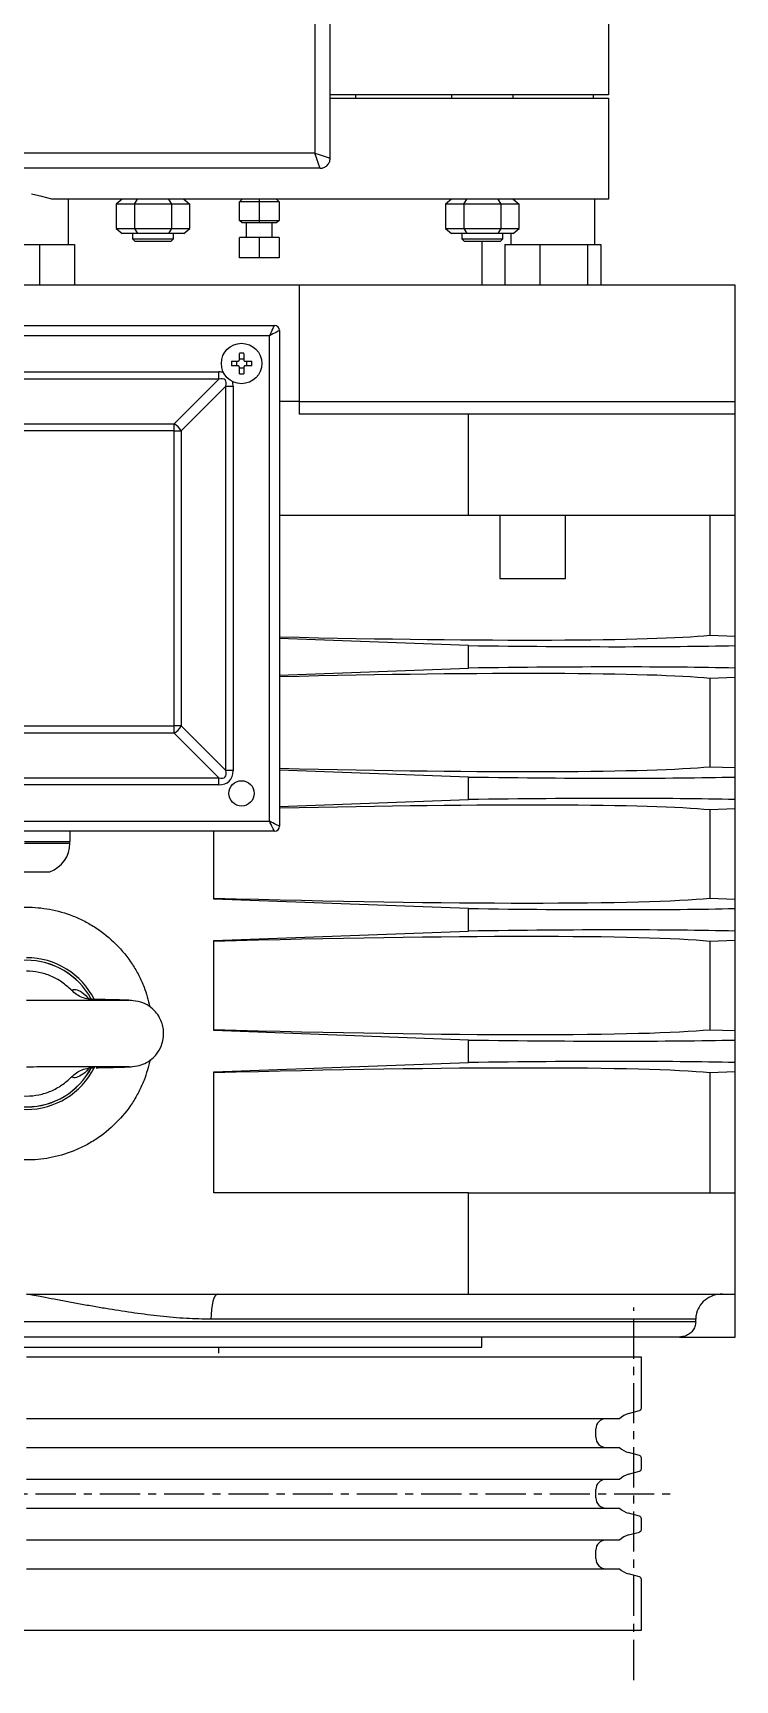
# Model space of a CAD drawing. Header units: millimetres. Extents: x 36 to 5601, y -1400 to 1707.
# Drawn here: x 646 to 784.7, y 1055.5 to 1381.2 of the extents above; entities that cross this region are included whole.
import ezdxf

# ---------------------------------------------------------------- set-up
doc = ezdxf.new("R2010")
doc.units = ezdxf.units.MM
doc.header["$LTSCALE"] = 2
doc.linetypes.add('CENTER8', pattern=[6.35, 3.96875, -0.79375, 0.79375, -0.79375])
doc.layers.add('3中心线层', color=1, linetype='CENTER8')

# ---------------------------------------------------------------- blocks, each defined once
blk = doc.blocks.new('2')
for p, q in [((4332.48, 874.62), (4309.48, 874.62)), ((4309.48, 874.62), (4309.48, 788.47)), ((4332.48, 788.47), (4332.48, 874.62)), ((4334.98, 874.62), (4332.48, 874.62)), ((4354.98, 874.62), (4334.98, 874.62)), ((4334.98, 874.62), (4334.98, 821.94)), ((4354.98, 821.94), (4354.98, 874.62)), ((4378.89, 874.62), (4354.98, 874.62)), ((4378.71, 869.64), (4378.89, 874.62)), ((4380.76, 874.62), (4378.89, 874.62)), ((4385.2, 874.62), (4380.76, 874.62)), ((4387.07, 874.62), (4385.2, 874.62)), ((4387.07, 874.62), (4387.25, 869.64)), ((4404.89, 874.62), (4387.07, 874.62)), ((4404.71, 869.64), (4404.89, 874.62)), ((4406.76, 874.62), (4404.89, 874.62)), ((4411.2, 874.62), (4406.76, 874.62)), ((4413.07, 874.62), (4411.2, 874.62)), ((4413.07, 874.62), (4413.25, 869.64)), ((4430.89, 874.62), (4413.07, 874.62)), ((4430.71, 869.64), (4430.89, 874.62)), ((4432.76, 874.62), (4430.89, 874.62)), ((4437.2, 874.62), (4432.76, 874.62)), ((4439.07, 874.62), (4437.2, 874.62)), ((4439.07, 874.62), (4439.25, 869.64)), ((4456.89, 874.62), (4439.07, 874.62)), ((4456.71, 869.64), (4456.89, 874.62)), ((4458.76, 874.62), (4456.89, 874.62)), ((4463.2, 874.62), (4458.76, 874.62)), ((4465.07, 874.62), (4463.2, 874.62)), ((4465.07, 874.62), (4465.25, 869.64)), ((4488.98, 874.62), (4465.07, 874.62)), ((4508.98, 874.62), (4488.98, 874.62)), ((4488.98, 821.94), (4488.98, 874.62)), ((4508.98, 821.94), (4508.98, 874.62)), ((4517.48, 874.62), (4508.98, 874.62)), ((4517.48, 863.67), (4517.48, 874.62)), ((4354.98, 869.64), (4378.71, 869.64)), ((4387.25, 869.64), (4404.71, 869.64)), ((4413.25, 869.64), (4430.71, 869.64)), ((4439.25, 869.64), (4456.71, 869.64)), ((4465.25, 869.64), (4488.98, 869.64)), ((4513.98, 866.85), (4513.98, 771.07)), ((4514.48, 866.85), (4513.98, 866.85)), ((4514.48, 866.85), (4514.48, 602.39)), ((4226.88, 849.62), (4271.88, 849.62)), ((4271.88, 849.62), (4271.88, 794.62)), ((4272.48, 849.62), (4292.48, 849.62)), ((4272.48, 794.62), (4272.48, 849.62)), ((4292.48, 849.62), (4292.48, 739.62)), ((4292.48, 846.87), (4301.48, 846.87)), ((4301.48, 848.1), (4309.48, 848.1)), ((4301.48, 845.56), (4301.48, 848.1)), ((4271.88, 846.62), (4272.48, 846.62)), ((4309.48, 845.56), (4301.48, 845.56)), ((4301.48, 836.08), (4301.48, 845.56)), ((4367.48, 841.12), (4354.98, 841.12)), ((4367.48, 828.17), (4367.48, 841.12)), ((4301.48, 836.08), (4309.48, 836.08)), ((4301.48, 829.14), (4301.48, 836.08)), ((4271.88, 830.69), (4272.48, 830.69)), ((4292.48, 830.81), (4293.48, 831.96)), ((4293.48, 831.96), (4293.48, 828.32)), ((4298.28, 831.96), (4293.48, 831.96)), ((4299.28, 830.81), (4298.28, 831.96)), ((4298.28, 828.32), (4298.28, 831.96)), ((4299.28, 830.81), (4299.28, 827.75)), ((4292.48, 827.75), (4293.48, 828.32)), ((4293.48, 828.32), (4298.28, 828.32)), ((4293.48, 828.32), (4293.48, 821.05)), ((4298.28, 828.32), (4299.28, 827.75)), ((4298.28, 821.05), (4298.28, 828.32)), ((4301.48, 830.37), (4299.28, 830.37)), ((4299.28, 828.69), (4300.38, 828.69)), ((4299.28, 827.75), (4299.28, 821.63)), ((4300.38, 828.69), (4300.38, 820.69)), ((4300.88, 828.19), (4300.38, 828.69)), ((4300.88, 828.19), (4300.88, 821.19)), ((4301.48, 829.14), (4309.48, 829.14)), ((4354.98, 828.17), (4367.48, 828.17)), ((4300.88, 824.62), (4309.48, 824.62)), ((4519.48, 824.62), (4517.48, 824.62)), ((4519.48, 644.62), (4519.48, 824.62)), ((4293.48, 821.05), (4292.48, 821.63)), ((4293.48, 821.05), (4298.28, 821.05)), ((4293.48, 821.05), (4293.48, 817.41)), ((4298.28, 821.05), (4299.28, 821.63)), ((4298.28, 817.41), (4298.28, 821.05)), ((4299.28, 821.63), (4299.28, 818.57)), ((4300.38, 820.69), (4300.88, 821.19)), ((4334.98, 821.94), (4334.98, 788.47)), ((4354.98, 821.94), (4334.98, 821.94)), ((4354.98, 784.62), (4354.98, 821.94)), ((4380.76, 821.94), (4379.37, 784.62)), ((4385.2, 821.94), (4380.76, 821.94)), ((4386.59, 784.62), (4385.2, 821.94)), ((4406.76, 821.94), (4405.37, 784.62)), ((4411.2, 821.94), (4406.76, 821.94)), ((4412.59, 784.62), (4411.2, 821.94)), ((4432.76, 821.94), (4430.89, 771.62)), ((4437.2, 821.94), (4432.76, 821.94)), ((4439.07, 771.62), (4437.2, 821.94)), ((4458.76, 821.94), (4456.89, 771.62)), ((4463.2, 821.94), (4458.76, 821.94)), ((4465.07, 771.62), (4463.2, 821.94)), ((4488.98, 821.94), (4488.98, 771.62)), ((4508.98, 821.94), (4488.98, 821.94)), ((4508.98, 772.37), (4508.98, 821.94)), ((4272.48, 818.69), (4271.88, 818.69)), ((4292.48, 818.57), (4293.48, 817.41)), ((4298.28, 817.41), (4299.28, 818.57)), ((4300.38, 820.69), (4299.28, 820.69)), ((4293.48, 817.41), (4298.28, 817.41)), ((4271.88, 799.62), (4272.48, 799.62)), ((4284.38, 794.62), (4223.38, 794.62)), ((4224.38, 791.62), (4283.38, 791.62)), ((4283.38, 791.62), (4283.73, 792.66)), ((4284.52, 792), (4283.38, 791.62)), ((4283.38, 791.62), (4283.38, 677.62)), ((4283.73, 792.66), (4284.05, 793.63)), ((4285.49, 792.32), (4284.52, 792)), ((4286.38, 792.62), (4286.38, 676.62)), ((4309.48, 788.47), (4332.48, 788.47)), ((4309.48, 788.47), (4309.48, 680.77)), ((4332.48, 788.47), (4332.48, 784.62)), ((4332.48, 788.47), (4334.98, 788.47)), ((4292.48, 784.02), (4292.98, 784.52)), ((4292.98, 784.52), (4292.98, 780.62)), ((4292.98, 784.52), (4296.68, 784.52)), ((4296.68, 780.62), (4296.68, 784.52)), ((4296.68, 784.52), (4297.18, 784.02)), ((4297.18, 784.02), (4297.18, 780.62)), ((4297.18, 783.12), (4300.08, 783.12)), ((4300.08, 784.52), (4304.08, 784.52)), ((4300.08, 784.52), (4300.08, 780.62)), ((4304.08, 784.52), (4304.08, 780.62)), ((4317.48, 685.62), (4317.48, 783.62)), ((4318.48, 784.62), (4416.48, 784.62)), ((4319.48, 782.62), (4319.48, 686.62)), ((4415.48, 782.62), (4319.48, 782.62)), ((4415.48, 686.62), (4415.48, 782.62)), ((4417.48, 783.62), (4417.48, 685.62)), ((4292.48, 780.62), (4292.98, 780.62)), ((4292.98, 780.62), (4296.68, 780.62)), ((4292.98, 780.62), (4292.98, 776.72)), ((4296.68, 780.62), (4297.18, 780.62)), ((4296.68, 776.72), (4296.68, 780.62)), ((4297.18, 780.62), (4297.18, 777.22)), ((4300.08, 780.62), (4304.08, 780.62)), ((4300.08, 780.62), (4300.08, 776.72)), ((4304.08, 780.62), (4304.08, 776.72)), ((4324.54, 777.86), (4324.54, 779.13)), ((4325.42, 779.13), (4325.42, 777.86)), ((4292.48, 777.22), (4292.98, 776.72)), ((4296.68, 776.72), (4292.98, 776.72)), ((4297.18, 777.22), (4296.68, 776.72)), ((4300.08, 778.12), (4297.18, 778.12)), ((4304.08, 776.72), (4300.08, 776.72)), ((4322.97, 777.56), (4324.24, 777.56)), ((4324.24, 776.68), (4322.97, 776.68)), ((4324.03, 776.68), (4324.03, 777.56)), ((4324.54, 778.07), (4325.42, 778.07)), ((4324.54, 775.11), (4324.54, 776.38)), ((4325.42, 776.17), (4324.54, 776.17)), ((4325.42, 776.38), (4325.42, 775.11)), ((4325.72, 777.56), (4326.99, 777.56)), ((4326.99, 776.68), (4325.72, 776.68)), ((4325.93, 777.56), (4325.93, 776.68)), ((4329.48, 774.03), (4329.48, 775.45)), ((4329.48, 775.45), (4405.48, 775.45)), ((4405.48, 775.45), (4405.48, 774.03)), ((4328.07, 772.62), (4326.65, 772.62)), ((4326.65, 696.62), (4326.65, 772.62)), ((4336.89, 763.79), (4328.07, 772.62)), ((4328.07, 772.62), (4328.07, 696.62)), ((4329.48, 774.03), (4338.31, 765.21)), ((4405.48, 774.03), (4329.48, 774.03)), ((4396.65, 765.21), (4405.48, 774.03)), ((4406.89, 772.62), (4398.07, 763.79)), ((4406.89, 696.62), (4406.89, 772.62)), ((4408.31, 772.62), (4406.89, 772.62)), ((4408.31, 772.62), (4408.31, 696.62)), ((4508.98, 734.62), (4508.98, 772.37)), ((4520.68, 772.62), (4519.48, 772.62)), ((4430.89, 771.62), (4417.48, 771.62)), ((4456.89, 771.62), (4439.07, 771.62)), ((4488.98, 771.62), (4465.07, 771.62)), ((4292.48, 765.74), (4293.48, 766.9)), ((4293.48, 766.9), (4293.48, 763.26)), ((4298.28, 766.9), (4293.48, 766.9)), ((4299.28, 765.74), (4298.28, 766.9)), ((4298.28, 763.26), (4298.28, 766.9)), ((4299.28, 765.74), (4299.28, 762.68)), ((4292.48, 762.68), (4293.48, 763.26)), ((4293.48, 763.26), (4298.28, 763.26)), ((4293.48, 763.26), (4293.48, 755.98)), ((4298.28, 763.26), (4299.28, 762.68)), ((4298.28, 755.98), (4298.28, 763.26)), ((4299.28, 763.62), (4300.38, 763.62)), ((4299.28, 762.68), (4299.28, 756.56)), ((4300.88, 763.12), (4300.38, 763.62)), ((4300.38, 763.62), (4300.38, 755.62)), ((4300.88, 763.12), (4300.88, 756.12)), ((4336.89, 705.45), (4336.89, 763.79)), ((4338.31, 763.79), (4336.89, 763.79)), ((4338.31, 763.79), (4338.31, 765.21)), ((4338.31, 765.21), (4396.65, 765.21)), ((4338.31, 763.79), (4338.31, 705.45)), ((4396.65, 763.79), (4338.31, 763.79)), ((4396.65, 765.21), (4396.65, 763.79)), ((4396.65, 705.45), (4396.65, 763.79)), ((4398.07, 763.79), (4396.65, 763.79)), ((4398.07, 763.79), (4398.07, 705.45)), ((4293.48, 755.98), (4292.48, 756.56)), ((4293.48, 755.98), (4298.28, 755.98)), ((4293.48, 755.98), (4293.48, 752.35)), ((4298.28, 755.98), (4299.28, 756.56)), ((4298.28, 752.35), (4298.28, 755.98)), ((4299.28, 756.56), (4299.28, 753.5)), ((4300.38, 755.62), (4300.88, 756.12)), ((4292.48, 753.5), (4293.48, 752.35)), ((4298.28, 752.35), (4299.28, 753.5)), ((4300.38, 755.62), (4299.28, 755.62)), ((4293.48, 752.35), (4298.28, 752.35)), ((4450.73, 748.04), (4450.74, 748.06)), ((4450.74, 748.1), (4450.97, 746.69)), ((4450.74, 748.06), (4450.74, 748.1)), ((4464.22, 748.1), (4463.99, 746.68)), ((4464.22, 748.1), (4464.22, 748.07)), ((4292.48, 742.87), (4301.48, 742.87)), ((4301.48, 744.1), (4309.48, 744.1)), ((4301.48, 737.16), (4301.48, 744.1)), ((4309.48, 744.1), (4309.48, 725.14)), ((4417.48, 743.21), (4419.48, 743.21)), ((4419.82, 743.21), (4419.48, 743.21)), ((4419.48, 738.71), (4419.48, 743.21)), ((4419.82, 734.21), (4419.82, 743.21)), ((4301.48, 737.16), (4309.48, 737.16)), ((4301.48, 727.68), (4301.48, 737.16)), ((4419.48, 734.21), (4419.48, 738.71)), ((4425.48, 729.21), (4425.48, 739.21))]:
    blk.add_line(p, q)
at = {"flags": 128}
for points in [[(4319.48, 782.62), (4319.09, 782.82), (4318.71, 783), (4318.37, 783.18), (4318.07, 783.33), (4317.82, 783.45), (4317.63, 783.54), (4317.52, 783.6), (4317.48, 783.62)], [(4318.48, 784.62), (4318.49, 784.59), (4318.54, 784.5), (4318.61, 784.35), (4318.71, 784.15), (4318.84, 783.91), (4318.98, 783.62), (4319.14, 783.3), (4319.31, 782.97), (4319.48, 782.62)], [(4416.48, 784.62), (4416.46, 784.59), (4416.42, 784.5), (4416.35, 784.35), (4416.25, 784.15), (4416.12, 783.91), (4415.98, 783.62), (4415.82, 783.3), (4415.65, 782.97), (4415.48, 782.62)], [(4417.48, 783.62), (4417.45, 783.61), (4417.36, 783.56), (4417.21, 783.49), (4417.01, 783.39), (4416.76, 783.26), (4416.48, 783.12), (4416.16, 782.96), (4415.83, 782.79), (4415.48, 782.62)], [(4508.98, 772.37), (4509.08, 772.12), (4509.36, 771.87), (4509.82, 771.65), (4510.44, 771.45), (4511.2, 771.29), (4512.07, 771.17), (4513, 771.09), (4513.98, 771.07)], [(4292.48, 739.62), (4291.98, 737.62), (4291.48, 735.62)]]:
    blk.add_lwpolyline(points, dxfattribs=at)
for centre, radius in [((4324.98, 777.12), 4), ((4409.98, 777.12), 2.5)]:
    blk.add_circle(centre, radius)
for centre, radius, start, end in [((4318.48, 783.62), 1, 90, 180), ((4416.48, 783.62), 1, 0, 90), ((4324.98, 766.43), 12.71, 88.0153, 91.9847), ((4335.68, 777.12), 12.72, 178.0175, 181.9825), ((4314.31, 777.12), 12.69, 358.0128, 1.9872), ((4324.98, 787.81), 12.71, 268.0153, 271.9847), ((4339.81, 762.29), 3.28, 117.2738, 152.7258), ((4395.15, 762.29), 3.28, 27.2737, 62.7262), ((4457.48, 734.62), 15, 116.5119, 180), ((4457.48, 734.62), 14.5, 118.4846, 241.841), ((4457.48, 734.62), 14.49, 118.5312, 241.8456), ((4457.48, 734.62), 15, 297.0397, 63.0897), ((4457.48, 734.62), 14.5, 298.4052, 61.893), ((4457.48, 734.62), 14.49, 298.4957, 61.855), ((4419.82, 737.21), 6, 19.4712, 90)]:
    blk.add_arc(centre, radius, start, end)
for centre, major_axis, ratio, start_param, end_param in [((4372.33, 734.62), (6.12, 165), 0.037007, 5.271443, 5.726878), ((4393.63, 734.62), (-6.12, 165), 0.037007, 0.556307, 1.011742), ((4398.33, 734.62), (6.12, 165), 0.037007, 5.271443, 5.726878), ((4419.63, 734.62), (-6.12, 165), 0.037007, 0.556307, 1.011742), ((4424.33, 734.62), (6.12, 165), 0.037007, 5.271443, 5.726878), ((4445.63, 734.62), (-6.12, 165), 0.037007, 0.556307, 1.011742), ((4450.33, 734.62), (6.12, 165), 0.037007, 5.271443, 5.726878), ((4471.63, 734.62), (-6.12, 165), 0.037007, 0.556307, 1.011742), ((4372.33, 734.62), (5.2, 140), 0.037007, 5.078969, 6.017095), ((4393.63, 734.62), (-5.2, 140), 0.037007, 0.26609, 1.204216), ((4398.33, 734.62), (5.2, 140), 0.037007, 5.078969, 6.017095), ((4419.63, 734.62), (-5.2, 140), 0.037007, 0.26609, 1.204216), ((4424.33, 734.62), (5.2, 140), 0.037007, 4.981225, 6.017095), ((4445.63, 734.62), (-5.2, 140), 0.037007, 0.26609, 1.30196), ((4450.33, 734.62), (5.2, 140), 0.037007, 4.981225, 6.017095), ((4471.63, 734.62), (-5.2, 140), 0.037007, 0.26609, 1.30196), ((4332.31, 769.79), (4.9, -4.9), 0.57735, 2.617994, 2.818847), ((4402.65, 769.79), (4.9, 4.9), 0.57735, 5.759587, 6.806784), ((4332.31, 769.79), (4.9, -4.9), 0.57735, 3.464338, 3.665191), ((4332.31, 769.79), (4.08, -4.08), 0.34641, 2.617994, 3.665191), ((4402.65, 769.79), (4.08, 4.08), 0.34641, 5.759587, 6.806784)]:
    blk.add_ellipse(centre, major_axis=major_axis, ratio=ratio, start_param=start_param, end_param=end_param)
for points, knots in [([(4508.98, 872.13), (4509.04, 871.51), (4509.16, 870.27), (4510.1, 868.63), (4511.47, 867.44), (4512.86, 866.91), (4513.7, 866.86), (4513.98, 866.85)], [0, 0, 0, 0, 0.230087, 0.460359, 0.684685, 0.896996, 1, 1, 1, 1]), ([(4514.48, 866.85), (4514.8, 866.82), (4515.45, 866.75), (4516.32, 866.25), (4516.99, 865.5), (4517.41, 864.6), (4517.46, 863.96), (4517.48, 863.67)], [0, 0, 0, 0, 0.199726, 0.399279, 0.603513, 0.818558, 1, 1, 1, 1]), ([(4517.48, 863.67), (4517.48, 862.47), (4517.48, 860.08), (4517.48, 855.57), (4517.48, 850.38), (4517.48, 844.39), (4517.48, 837.7), (4517.48, 830.3), (4517.48, 822.27), (4517.48, 813.66), (4517.48, 804.55), (4517.48, 795.05), (4517.48, 785.21), (4517.48, 775.19), (4517.48, 765.01), (4517.48, 754.85), (4517.48, 744.7), (4517.48, 734.62), (4517.48, 724.54), (4517.48, 714.39), (4517.48, 704.24), (4517.48, 694.05), (4517.48, 684.03), (4517.48, 674.19), (4517.48, 664.69), (4517.48, 655.59), (4517.48, 646.97), (4517.48, 638.95), (4517.48, 631.54), (4517.48, 624.85), (4517.48, 618.86), (4517.48, 613.67), (4517.48, 609.16), (4517.48, 606.77), (4517.48, 605.57)], [0, 0, 0, 0, 0.029954, 0.059908, 0.090945, 0.121984, 0.153788, 0.185594, 0.217796, 0.25, 0.282202, 0.314406, 0.34621, 0.378016, 0.409053, 0.440092, 0.470045, 0.5, 0.529953, 0.559908, 0.590945, 0.621984, 0.653788, 0.685594, 0.717796, 0.75, 0.782202, 0.814406, 0.84621, 0.878016, 0.909053, 0.940092, 0.970045, 1, 1, 1, 1]), ([(4284.05, 793.63), (4284.1, 793.78), (4284.19, 794.06), (4284.25, 794.25), (4284.29, 794.34)], [0, 0, 0, 0, 0.515302, 1, 1, 1, 1]), ([(4284.29, 794.34), (4284.31, 794.42), (4284.37, 794.58), (4284.38, 794.61), (4284.38, 794.62)], [0, 0, 0, 0, 0.505441, 1, 1, 1, 1]), ([(4286.38, 792.62), (4286.35, 792.88), (4286.29, 793.41), (4285.83, 794.07), (4285.17, 794.53), (4284.64, 794.59), (4284.38, 794.62)], [0, 0, 0, 0, 0.249999, 0.500001, 0.749995, 1, 1, 1, 1]), ([(4286.15, 792.54), (4286.07, 792.52), (4285.89, 792.46), (4285.63, 792.37), (4285.49, 792.32)], [0, 0, 0, 0, 0.484389, 1, 1, 1, 1]), ([(4286.38, 792.62), (4286.37, 792.62), (4286.35, 792.61), (4286.22, 792.57), (4286.15, 792.54)], [0, 0, 0, 0, 0.495791, 1, 1, 1, 1]), ([(4324.24, 777.56), (4324.27, 777.56), (4324.34, 777.57), (4324.43, 777.62), (4324.5, 777.7), (4324.53, 777.78), (4324.54, 777.84), (4324.54, 777.86)], [0, 0, 0, 0, 0.213606, 0.427281, 0.63945, 0.850956, 1, 1, 1, 1]), ([(4324.54, 776.38), (4324.54, 776.41), (4324.53, 776.48), (4324.48, 776.57), (4324.4, 776.64), (4324.32, 776.68), (4324.26, 776.68), (4324.24, 776.68)], [0, 0, 0, 0, 0.213617, 0.427302, 0.639463, 0.850973, 1, 1, 1, 1]), ([(4325.42, 777.86), (4325.42, 777.83), (4325.43, 777.76), (4325.48, 777.67), (4325.56, 777.6), (4325.64, 777.57), (4325.7, 777.56), (4325.72, 777.56)], [0, 0, 0, 0, 0.213611, 0.4272889, 0.6394435, 0.8509467, 1, 1, 1, 1]), ([(4325.72, 776.68), (4325.69, 776.68), (4325.62, 776.67), (4325.53, 776.62), (4325.46, 776.54), (4325.42, 776.46), (4325.42, 776.4), (4325.42, 776.38)], [0, 0, 0, 0, 0.213631, 0.427299, 0.639461, 0.850962, 1, 1, 1, 1]), ([(4513.98, 771.07), (4513.94, 769.46), (4513.87, 766.12), (4513.4, 761.1), (4512.76, 756), (4512.11, 751.77), (4511.52, 748.28), (4511.04, 745.56), (4510.54, 742.8), (4510.04, 740.18), (4509.53, 737.46), (4509.18, 735.64), (4508.98, 734.62)], [0, 0, 0, 0, 0.133606, 0.277595, 0.414379, 0.553579, 0.62478, 0.701423, 0.776734, 0.850849, 0.916289, 1, 1, 1, 1]), ([(4452.33, 710.21), (4450.96, 710.54), (4448.77, 711.08), (4445.96, 712.39), (4443.02, 714.1), (4439.68, 716.82), (4436.96, 720.16), (4435.24, 723.1), (4433.87, 726.11), (4432.77, 729.96), (4432.34, 734.62), (4432.77, 739.29), (4433.87, 743.14), (4435.24, 746.14), (4436.96, 749.08), (4439.68, 752.42), (4443.02, 755.14), (4445.96, 756.85), (4448.72, 758.14), (4450.86, 758.67), (4452.18, 758.99)], [0, 0, 0, 0, 0.06213, 0.099312, 0.136503, 0.212357, 0.28821, 0.325393, 0.362583, 0.433896, 0.501178, 0.568461, 0.639774, 0.676956, 0.714147, 0.79, 0.865854, 0.903036, 0.940227, 1, 1, 1, 1]), ([(4464.03, 755.16), (4463.99, 755.74), (4463.9, 756.85), (4463.13, 758.69), (4461.79, 760.28), (4460.05, 761.27), (4458.37, 761.73), (4456.46, 761.76), (4454.6, 761.16), (4453.07, 760.1), (4451.97, 758.85), (4451.12, 757.16), (4450.99, 755.85), (4450.92, 755.16)], [0, 0, 0, 0, 0.08548, 0.162159, 0.287487, 0.38178, 0.450869, 0.539409, 0.657757, 0.728847, 0.808767, 0.899313, 1, 1, 1, 1]), ([(4462.63, 759.03), (4464, 758.7), (4466.19, 758.16), (4469, 756.85), (4471.94, 755.14), (4475.28, 752.42), (4478, 749.08), (4479.72, 746.14), (4481.08, 743.14), (4482.19, 739.29), (4482.62, 734.62), (4482.19, 729.96), (4481.08, 726.11), (4479.72, 723.1), (4478, 720.16), (4475.28, 716.82), (4471.94, 714.1), (4469, 712.39), (4466.24, 711.1), (4464.1, 710.58), (4462.78, 710.25)], [0, 0, 0, 0, 0.062132, 0.099314, 0.136504, 0.212356, 0.288209, 0.325391, 0.362581, 0.433892, 0.501174, 0.568456, 0.639767, 0.676949, 0.714139, 0.789992, 0.865844, 0.903026, 0.940216, 1, 1, 1, 1]), ([(4450.93, 755.4), (4450.93, 755.35), (4450.91, 755.24), (4450.88, 754.54), (4450.85, 753.61), (4450.82, 752.43), (4450.79, 751.04), (4450.76, 749.66), (4450.74, 748.76), (4450.73, 748.43)], [0, 0, 0, 0, 0.182957, 0.350535, 0.502216, 0.637696, 0.79352, 0.922617, 1, 1, 1, 1]), ([(4450.94, 754.91), (4450.94, 754.88), (4450.95, 754.83), (4450.96, 754.22), (4450.97, 753.36), (4450.97, 752.24), (4450.97, 750.91), (4450.97, 749.45), (4450.97, 748.14), (4450.97, 746.86), (4450.96, 745.4), (4450.96, 743.71), (4450.95, 741.8), (4450.95, 739.72), (4450.94, 737.29), (4450.93, 735.54), (4450.93, 734.62)], [0, 0, 0, 0, 0.087923, 0.177596, 0.258998, 0.331888, 0.415926, 0.485705, 0.541657, 0.586365, 0.640121, 0.707664, 0.767643, 0.835947, 0.913105, 1, 1, 1, 1]), ([(4464.03, 734.62), (4464.03, 735.54), (4464.02, 737.29), (4464.01, 739.72), (4464.01, 741.8), (4464, 743.71), (4463.99, 745.4), (4463.99, 746.86), (4463.99, 748.14), (4463.99, 749.45), (4463.99, 750.91), (4463.99, 752.24), (4463.99, 753.36), (4464, 754.22), (4464.01, 754.83), (4464.02, 754.88), (4464.02, 754.91)], [0, 0, 0, 0, 0.086893, 0.16405, 0.232352, 0.292331, 0.359873, 0.413628, 0.458335, 0.514286, 0.584064, 0.668101, 0.74099, 0.822391, 0.912064, 1, 1, 1, 1]), ([(4464.23, 748.41), (4464.22, 748.88), (4464.19, 750.13), (4464.16, 751.71), (4464.12, 753.21), (4464.08, 754.35), (4464.05, 755.2), (4464.03, 755.34), (4464.02, 755.4)], [0, 0, 0, 0, 0.108196, 0.288996, 0.442773, 0.612888, 0.798892, 1, 1, 1, 1]), ([(4448.91, 743.52), (4448.82, 743.75), (4448.63, 744.2), (4449.16, 745.54), (4450.2, 746.55), (4450.7, 747.03)], [0, 0, 0, 0, 0.35832, 0.695181, 1, 1, 1, 1]), ([(4450.74, 748.1), (4450.73, 747.68), (4450.71, 746.83), (4450.35, 745.6), (4449.78, 744.46), (4449.2, 743.83), (4448.91, 743.52)], [0, 0, 0, 0, 0.249528, 0.499788, 0.748568, 1, 1, 1, 1]), ([(4450.73, 748.04), (4450.73, 747.85), (4450.71, 747.47), (4450.67, 747.13), (4450.66, 746.99), (4450.71, 747), (4450.72, 747)], [0, 0, 0, 0, 0.295668, 0.610773, 0.957238, 1, 1, 1, 1]), ([(4450.73, 748.43), (4450.73, 748.32), (4450.73, 748.21), (4450.72, 748.08), (4450.72, 748.07)], [0, 0, 0, 0, 0.91032, 1, 1, 1, 1]), ([(4464.15, 747.13), (4464.19, 747.12), (4464.29, 747.1), (4464.23, 747.46), (4464.23, 747.87), (4464.22, 748.07)], [0, 0, 0, 0, 0.30756, 0.654431, 1, 1, 1, 1]), ([(4464.18, 747.05), (4464.27, 746.99), (4465.09, 746.47), (4465.81, 745.34), (4466.34, 744.14), (4466.14, 743.72), (4466.05, 743.52)], [0, 0, 0, 0, 0.041203, 0.35967, 0.679124, 1, 1, 1, 1]), ([(4466.05, 743.52), (4465.76, 743.83), (4465.19, 744.46), (4464.61, 745.6), (4464.25, 746.83), (4464.23, 747.68), (4464.22, 748.1)], [0, 0, 0, 0, 0.249672, 0.499512, 0.749804, 1, 1, 1, 1]), ([(4448.91, 743.52), (4448.35, 742.91), (4447.22, 741.69), (4446.05, 739.48), (4445.27, 737.1), (4445.18, 735.45), (4445.13, 734.62)], [0, 0, 0, 0, 0.250001, 0.500001, 0.75, 1, 1, 1, 1]), ([(4466.05, 725.72), (4466.61, 726.33), (4467.73, 727.55), (4468.92, 729.76), (4469.66, 732.14), (4469.91, 734.62), (4469.66, 737.1), (4468.92, 739.48), (4467.73, 741.69), (4466.61, 742.91), (4466.05, 743.52)], [0, 0, 0, 0, 0.125, 0.25, 0.375, 0.5, 0.625, 0.75, 0.875, 1, 1, 1, 1])]:
    blk.add_open_spline(points, degree=3, knots=knots)
blk = doc.blocks.new('3')
for p, q in [((4531.55, 1449.43), (4521.48, 1449.43)), ((4521.48, 1449.43), (4521.48, 1327.93)), ((4543.55, 1449.43), (4541.41, 1449.43)), ((4555.55, 1449.43), (4553.41, 1449.43)), ((4575.48, 1449.43), (4565.4, 1449.43)), ((4575.48, 1206.43), (4575.48, 1449.43)), ((4532.62, 1446.89), (4532.04, 1449.06)), ((4540.92, 1449.06), (4540.34, 1446.89)), ((4544.62, 1446.89), (4544.04, 1449.06)), ((4552.92, 1449.06), (4552.34, 1446.89)), ((4556.62, 1446.89), (4556.04, 1449.06)), ((4564.92, 1449.06), (4564.34, 1446.89)), ((4533.65, 1445.1), (4533.65, 1327.93)), ((4539.31, 1327.93), (4539.31, 1445.1)), ((4545.65, 1445.1), (4545.65, 1327.93)), ((4551.31, 1327.93), (4551.31, 1445.1)), ((4557.65, 1445.1), (4557.65, 1327.93)), ((4563.31, 1327.93), (4563.31, 1445.1)), ((4537.31, 1440.43), (4535.65, 1440.43)), ((4549.31, 1440.43), (4547.65, 1440.43)), ((4561.31, 1440.43), (4559.65, 1440.43))]:
    blk.add_line(p, q)
for centre, radius, start, end in [((4531.55, 1448.93), 0.5, 15, 90), ((4541.41, 1448.93), 0.5, 90, 165), ((4543.55, 1448.93), 0.5, 15, 90), ((4553.41, 1448.93), 0.5, 90, 165), ((4555.55, 1448.93), 0.5, 15, 90), ((4565.41, 1448.93), 0.5, 90, 165), ((4536.48, 1447.93), 4, 195, 225), ((4536.48, 1447.93), 4, 315, 345), ((4548.48, 1447.93), 4, 195, 225), ((4548.48, 1447.93), 4, 315, 345), ((4560.48, 1447.93), 4, 195, 225), ((4560.48, 1447.93), 4, 315, 345), ((4535.65, 1442.43), 2, 180, 270), ((4537.31, 1442.43), 2, 270, 0), ((4547.65, 1442.43), 2, 180, 270), ((4549.31, 1442.43), 2, 270, 0), ((4559.65, 1442.43), 2, 180, 270), ((4561.31, 1442.43), 2, 270, 0)]:
    blk.add_arc(centre, radius, start, end)
at = {"layer": '3中心线层'}
for p, q in [((4548.48, 1215.43), (4548.48, 1455.63)), ((4585.32, 1447.93), (4511.64, 1447.93)), ((4585.32, 1447.93), (4511.64, 1447.93))]:
    blk.add_line(p, q, dxfattribs=at)

msp = doc.modelspace()

# ---------------------------------------------------------------- block references
at = {"rotation": 270}
for name, p in [('2', (-89.88179, 5640.85218)), ('3', (-683.18992, 5640.85218))]:
    msp.add_blockref(name, p, dxfattribs=at)

doc.saveas('drawing.dxf')
